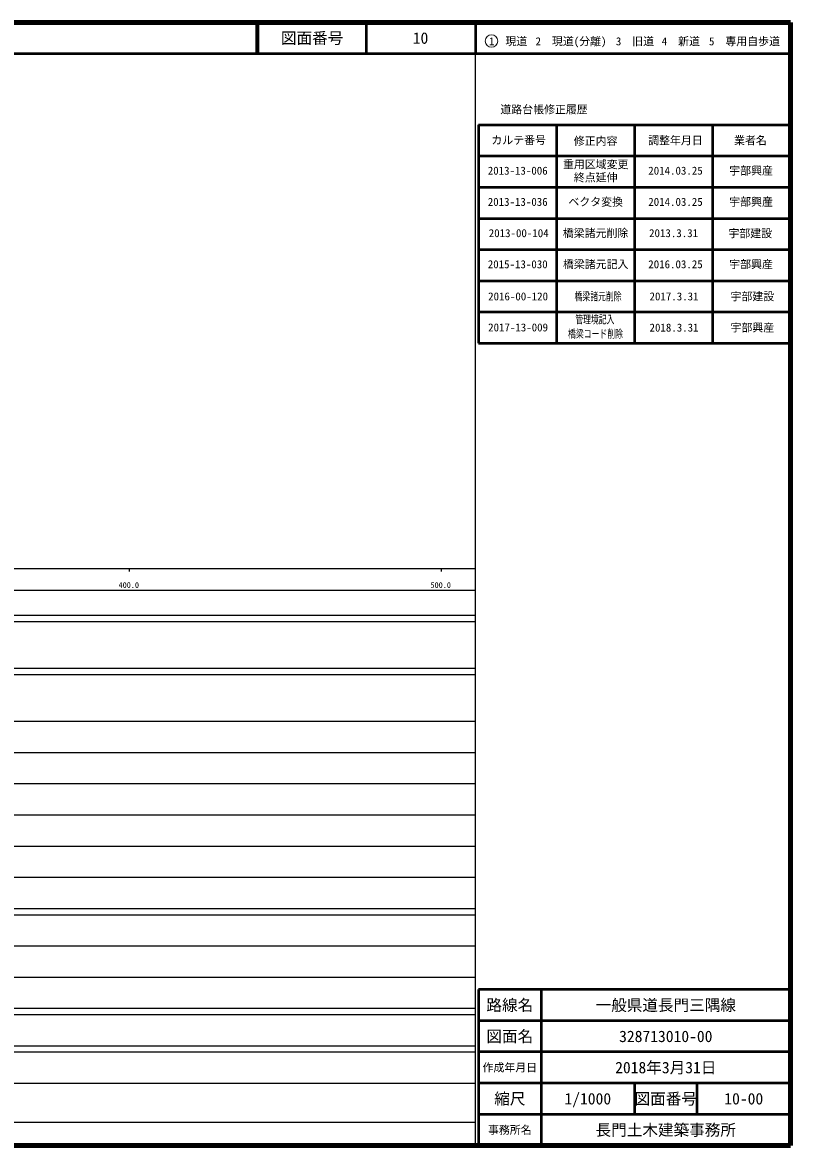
# Model space of a CAD drawing. Units: millimetres, scale not verified. Extents: x 40000 to 680000, y 20000 to 380000.
# Drawn here: x 433750 to 680000, y 20000 to 380000 of the extents above; entities that cross this region are included whole.
import ezdxf
from ezdxf.enums import TextEntityAlignment as Align

# ---------------------------------------------------------------- set-up
doc = ezdxf.new("R2010")
doc.units = ezdxf.units.MM
doc.header["$LTSCALE"] = 1000
for name, color, linetype, lineweight in [('M-TTL', 2, 'Continuous', 140), ('M-TTL-BAND', 7, 'Continuous', 25), ('M-TTL-FRAM', 2, 'Continuous', 50), ('M-TTL-LINE', 7, 'Continuous', 50), ('M-TTL-TXT', 7, 'Continuous', 13)]:
    doc.layers.add(name, color=color, linetype=linetype, lineweight=lineweight)
doc.styles.add('ＭＳ ゴシック', font='')
doc.styles.get('ＭＳ ゴシック').set_extended_font_data('MS Gothic')

msp = doc.modelspace()

# ---------------------------------------------------------------- linework, layer by layer
at = {"layer": 'M-TTL'}
for p, q in [((680000, 380000), (40000, 380000)), ((680000, 20000), (680000, 380000)), ((40000, 20000), (680000, 20000))]:
    msp.add_line(p, q, dxfattribs=at)
at = {"layer": 'M-TTL-BAND'}
for p, q in [((579000, 20000), (579000, 370000)), ((40000, 205000), (579000, 205000)), ((468000, 205000), (468000, 204000)), ((568000, 205000), (568000, 204000)), ((68000, 198000), (579000, 198000)), ((40000, 190000), (579000, 190000)), ((40000, 188000), (579000, 188000)), ((40000, 173000), (579000, 173000)), ((40000, 171000), (579000, 171000)), ((40000, 156000), (579000, 156000)), ((46000, 146000), (579000, 146000)), ((52000, 136000), (579000, 136000)), ((46000, 126000), (579000, 126000)), ((52000, 116000), (579000, 116000)), ((46000, 106000), (579000, 106000)), ((40000, 96000), (579000, 96000)), ((40000, 94000), (579000, 94000)), ((49000, 84000), (579000, 84000)), ((40000, 74000), (579000, 74000)), ((40000, 64000), (579000, 64000)), ((40000, 62000), (579000, 62000)), ((40000, 52000), (579000, 52000)), ((40000, 50000), (579000, 50000)), ((40000, 40000), (579000, 40000)), ((68000, 27500), (579000, 27500))]:
    msp.add_line(p, q, dxfattribs=at)
at = {"layer": 'M-TTL-FRAM'}
for p, q in [((580000, 347197), (580000, 277197)), ((580000, 347197), (680000, 347197)), ((580000, 277197), (680000, 277197)), ((680000, 70000), (580000, 70000)), ((580000, 70000), (580000, 20000))]:
    msp.add_line(p, q, dxfattribs=at)
at = {"layer": 'M-TTL-LINE'}
for p, q in [((508747, 380000), (508747, 370000)), ((509247, 380000), (509247, 370000)), ((543997, 380000), (543997, 370000)), ((579000, 380000), (579000, 370000)), ((40000, 370000), (680000, 370000)), ((605000, 347197), (605000, 277197)), ((630000, 347197), (630000, 277197)), ((655000, 347197), (655000, 277197)), ((580000, 337197), (680000, 337197)), ((580000, 327197), (680000, 327197)), ((580000, 317197), (680000, 317197)), ((580000, 307197), (680000, 307197)), ((580000, 297197), (680000, 297197)), ((580000, 287197), (680000, 287197)), ((600000, 70000), (600000, 20000)), ((680000, 60000), (580000, 60000)), ((680000, 50000), (580000, 50000)), ((680000, 40000), (580000, 40000)), ((630000, 40000), (630000, 30000)), ((650000, 40000), (650000, 30000)), ((680000, 30000), (580000, 30000))]:
    msp.add_line(p, q, dxfattribs=at)
at = {"layer": 'M-TTL-TXT'}
msp.add_circle((584147, 374034), 2000, dxfattribs=at)

# ---------------------------------------------------------------- texts
at = {"layer": 'M-TTL-BAND', "style": 'ＭＳ ゴシック'}
for s, p in [('400.0', (467844, 198195)), ('500.0', (567844, 198195))]:
    msp.add_text(s, height=1833, dxfattribs=at).set_placement(p, align=Align.BOTTOM_CENTER)
at = {"layer": 'M-TTL-TXT', "style": 'ＭＳ ゴシック'}
for s, height, p in [('図面番号', 3666, (526622, 375000)), ('10', 3666, (561372, 375000)), ('1\u3000現道', 2566, (589448, 373958)), ('2\u3000現道(分離)', 2566, (609619, 373958)), ('3\u3000旧道', 2566, (630121, 373958)), ('4\u3000新道', 2566, (644824, 373958)), ('5\u3000専用自歩道', 2566, (665228, 373958)), ('道路台帳修正履歴', 2566, (600968, 352113)), ('カルテ番号', 2566, (592839, 342277)), ('修正内容', 2566, (617509, 342023)), ('調整年月日', 2566, (643089, 342197)), ('業者名', 2566, (667134, 342197)), ('路線名', 3666, (590000, 65000)), ('一般県道長門三隅線', 3666, (640000, 65000)), ('図面名', 3666, (590000, 55000)), ('328713010-00', 3666, (640000, 55000)), ('2018年3月31日', 3666, (640000, 45000)), ('作成年月日', 2566, (590000, 45000)), ('縮尺', 3666, (590000, 35000)), ('1/1000', 3666, (615000, 35000)), ('図面番号', 3666, (640000, 35000)), ('10-00', 3666, (665000, 35000)), ('事務所名', 2566, (590000, 25000)), ('長門土木建築事務所', 3666, (640000, 25000))]:
    msp.add_text(s, height=height, dxfattribs=at).set_placement(p, align=Align.MIDDLE_CENTER)
for s, p in [('重用区域変更', (617533, 332469)), ('2013-13-006', (592533, 330442)), ('終点延伸', (617533, 328243)), ('ベクタ変換', (617533, 320442)), ('2013-13-036', (592533, 320442)), ('橋梁諸元削除', (617500, 310414)), ('2013.3.31', (642500, 310414)), ('宇部建設', (667077, 310357)), ('2015-13-030', (592533, 300442)), ('橋梁諸元記入', (617533, 300442)), ('宇部建設', (667758, 290138)), ('宇部興産', (667758, 280138))]:
    msp.add_text(s, height=2566, dxfattribs=at).set_placement(p, align=Align.BOTTOM_CENTER)
for s, p in [('2014.03.25', (634390, 330442)), ('宇部興産', (660346, 330442)), ('宇部興産', (660346, 320442)), ('2014.03.25', (634390, 320442)), ('2013-00-104', (583248, 310414)), ('2016.03.25', (634390, 300442)), ('宇部興産', (660346, 300442)), ('2016-00-120', (583046, 290138)), ('2017.3.31', (634796, 290138)), ('2017-13-009', (583046, 280194)), ('2018.3.31', (634796, 280138))]:
    msp.add_text(s, height=2566, dxfattribs=at).set_placement(p, align=Align.BOTTOM_LEFT)
at = {"layer": 'M-TTL-TXT', "style": 'ＭＳ ゴシック', "width": 0.7}
for s, p in [('橋梁諸元削除', (610749, 290138)), ('管理境記入', (610991, 282738)), ('橋梁コード削除', (608668, 278147))]:
    msp.add_text(s, height=2566, dxfattribs=at).set_placement(p, align=Align.BOTTOM_LEFT)

doc.saveas('drawing.dxf')
